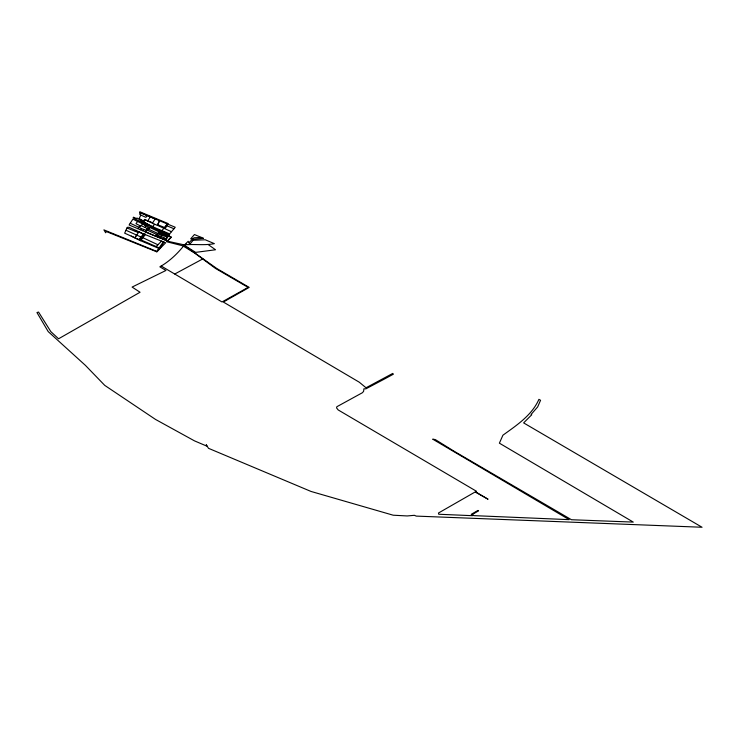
<?xml version="1.0" encoding="UTF-8"?>
<svg xmlns="http://www.w3.org/2000/svg" width="739" height="739" viewBox="0 0 739 739"><rect width="100%" height="100%" fill="white"/><g stroke="black" fill="none" stroke-linecap="round" stroke-linejoin="round"><path stroke-width="1.11" d="M143.939 223.594L144.059 222.476L137.011 218.033L136.345 218.485L133.463 217.201L133.177 217.82L135.496 219.15L158.783 230.596L168.03 236.351M169.305 235.565L169.665 234.79L158.488 229.838L166.247 234.679L169.203 235.769L161.102 231.63M157.629 224.73L157.352 225.303L154.608 224.24L144.253 219.418L152.724 222.781L155.125 218.91L175.245 227.252L169.647 233.903C159.31 229.376 147.957 225.691 139.228 218.338L140.853 215.104L145.952 217.358L147.089 215.529L155.125 218.91L139.782 212.462L139.754 211.742L168.196 223.603L165.61 227.898L157.629 224.73L159.55 220.767L157.352 225.303L171.485 231.723M168.289 240.203L170.885 236.942L171.466 237.164L167.42 241.025L155.347 236.055L159.495 232.064L166.053 235.057M157.592 236.951L158.229 235.759M158.903 237.468L159.541 236.277M160.455 234.549L161.093 233.358M160.021 237.552L161.869 234.087M161.776 235.067L162.404 233.875M163.088 235.584L163.725 234.392M163.772 239.02L164.187 238.244L165.905 238.909M165.628 235.556L165.213 236.332L166.922 237.007M164.16 239.519L164.797 238.327M165.859 240.415L168.243 235.953L170.885 236.942M141.251 220.083L143.791 220.785L143.837 221.82M137.574 221.488L132.909 219.113L129.103 224.989L155.098 235.953L159.495 232.064L149.657 227.39L147.394 230.171L156.465 234.346M138.766 232.018L165.665 242.78L156.807 251.842L106.25 231.519L105.668 232.776L103.903 229.875L156.677 251.362L163.365 241.801M145.167 231.778L148.373 226.781L137.62 221.432L135.976 223.686L140.502 225.968L142.904 224.056L146.193 225.709M150.294 216.878L147.689 221.007M164.021 242.078L159.412 249.089L156.807 251.842M145.056 227.436L147.273 224.065L158.783 230.596M138.95 231.76L128.983 227.279L127.311 227.316L124.651 233.173L134.849 237.736L138.95 231.76L141.371 232.924M161.804 230.836L167.254 223.963M142.738 230.753L143.68 229.432L145.989 230.319M143.652 233.857L138.886 239.547L134.849 237.736M161.601 241.062L157.915 244.757L141.888 237.265L139.477 240.249L140.576 240.692L145.528 234.263L144.632 233.884L139.477 240.249L131.274 236.083M142.405 222.892L141.897 223.547L142.904 224.056M145.888 232.083L149.657 227.39M137.666 228.619L140.502 225.968L139.2 227.436L130.203 223.243M152.751 226.448L154.608 224.24M189.812 244.221L193.138 240.277L205.248 239.778L214.365 243.648C204.287 245.699 193.775 243.778 183.808 244.923L195.669 252.368L215.539 249.764L208.028 244.452M126.997 227.991L135.329 231.372L136.225 230.337M140.41 229.783L141.528 228.619L143.68 229.432M143.791 220.785L144.826 219.714M141.131 239.972L156.114 246.549L157.915 244.757M192.667 239.057L193.997 237.764L201.341 237.441L203.474 238.3L194.283 239.196L190.662 238.882L194.431 234.549L201.341 237.441M184.066 245.366C177.406 253.846 169.296 261.44 159.855 266.834L165.97 270.456L132.096 287.074L140.059 292.247L58.557 338.785L50.862 331.663L38.548 312.07L36.95 312.542L48.229 331.626L85.41 365.371L104.744 385.379L155.55 419.447L194.477 440.86L206.948 446.18L206.246 444.721L208.5 448.314L311.036 491.453L393.185 515.203L407.189 515.951L414.367 515.314L416.26 516.099L702.05 527.258L523.637 422.902L531.747 414.745L531.119 414.403L537.65 406.94L540.56 400.279L538.916 399.346C531.914 415.29 516.598 425.313 502.926 435.197L499.388 443.169L633.268 522.094L571.45 519.729L453.931 451.141L435.308 439.585L432.694 439.151L569.159 519.646L473.782 515.628L472.443 514.399L478.595 510.834L477.939 510.446L471.242 514.316L472.609 515.693L438.754 514.252L438.458 513.023L475.14 491.98L488.054 499.231L475.537 491.804L476.461 491.269L338.166 409.933L336.559 407.9L336.864 406.718L362.452 392.695L363.616 391.3L363.893 388.806L365.888 388.834L383.292 379.643L393.379 374.193L392.742 373.435L366.027 387.772L359.246 382.183L223.326 302.029L249.209 287.397L216.85 268.543L182.949 244.591L167.282 241.154L166.7 241.745L182.838 245.828L194.819 253.172L215.474 268.423L248.101 287.379L222.014 301.965L161.185 266.022M151.809 227.316L152.465 226.827M202.8 258.909L174.746 274.012M135.958 236.092L137.269 235.362L140.807 236.914M186.607 244.203L184.759 244.683L188.196 241.265L190.015 244.591L189.138 242.531L191.641 240.046L193.138 240.277M135.329 231.372L138.405 232.554M160.853 236.785L156.917 235.242L156.28 236.443L160.215 237.976L161.01 236.498L163.633 237.524L162.848 239.011L165.471 240.036L166.109 238.845L163.476 237.819M140.576 240.692L158.783 248.369L159.171 247.851L156.114 246.549M173.988 228.748L166.183 225.506M147.089 215.529L139.782 212.462L139.837 214.624L140.853 215.104M147.273 232.665L155.098 235.953M141.269 233.099L143.477 234.041M137.269 235.362L125.972 230.254M141.14 225.654L147.283 228.462M148.271 229.072L158.017 233.515M144.059 222.476L147.273 224.065M138.812 227.242L141.528 228.619M159.781 232.85L159.144 234.041L164.4 236.092L165.037 234.9L159.781 232.85M159.707 233.247L157.86 236.711L165.481 239.695L167.337 236.221L159.707 233.247"/></g></svg>
